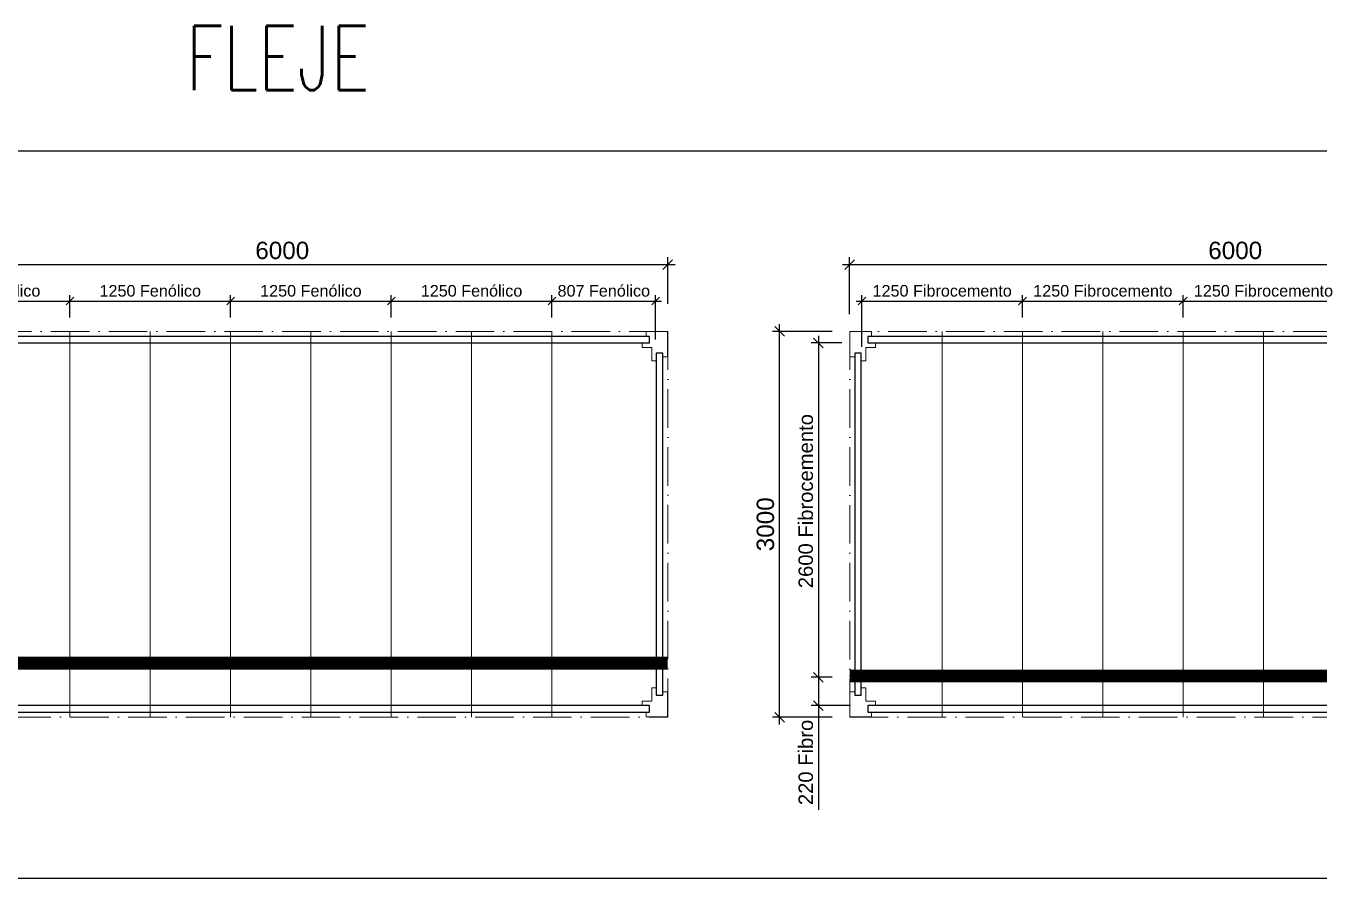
# Model space of a CAD drawing. Header units: millimetres. Extents: x 367645 to 474957, y -134457 to -104992.
# Drawn here: x 415626 to 425689, y -120455 to -113827 of the extents above; entities that cross this region are included whole.
import ezdxf

# ---------------------------------------------------------------- set-up
doc = ezdxf.new("R2010")
doc.units = ezdxf.units.MM
doc.header["$LTSCALE"] = 25
doc.header["$PDMODE"] = 35
doc.header["$PDSIZE"] = 5
doc.linetypes.add('ACAD_ISO10W100', pattern=[18, 12, -3, 0, -3])
doc.linetypes.add('TRAZO_Y_PUNTO', pattern=[1, 0.5, -0.25, 0, -0.25])
doc.layers.add('CARRIL', color=3, linetype='Continuous')
for name, color, linetype, lineweight in [('Cotas', 1, 'Continuous', 13), ('PL-LIM-CASETA', 8, 'ACAD_ISO10W100', 9), ('PL-PILARES', 2, 'Continuous', 18)]:
    doc.layers.add(name, color=color, linetype=linetype, lineweight=lineweight)
doc.styles.add('ARIAL', font='arial.ttf')
doc.styles.add('ROMANS', font='romans.shx', dxfattribs={"width": 0.75})
doc.dimstyles.new('PMP-T-60', dxfattribs={"dimscale": 60, "dimtxt": 1.8, "dimasz": 1, "dimexe": 0.75, "dimexo": 1.8, "dimgap": 0.54, "dimtad": 1, "dimdec": 0, "dimzin": 0, "dimdsep": 46, "dimtxsty": 'ROMANS', "dimblk1": 'OBLIQUE', "dimblk2": 'OBLIQUE', "dimsah": 1, "dimcen": 1, "dimdle": 0.75, "dimadec": 0, "dimazin": 0, "dimtfac": 1, "dimtdec": 0, "dimtofl": 0, "dimtmove": 0, "dimatfit": 3, "dimldrblk": 'OBLIQUE', "dimfxl": 1, "dimtolj": 1, "dimtzin": 0, "dimarcsym": 0})
doc.dimstyles.new('PMP-T-75', dxfattribs={"dimscale": 75, "dimtxt": 1.8, "dimasz": 1, "dimexe": 0.75, "dimexo": 1.8, "dimgap": 0.54, "dimtad": 1, "dimdec": 0, "dimzin": 0, "dimdsep": 46, "dimtxsty": 'ROMANS', "dimblk1": 'OBLIQUE', "dimblk2": 'OBLIQUE', "dimsah": 1, "dimcen": 1, "dimdle": 0.75, "dimadec": 0, "dimazin": 0, "dimtfac": 1, "dimtdec": 0, "dimtofl": 0, "dimtmove": 0, "dimatfit": 3, "dimldrblk": 'OBLIQUE', "dimfxl": 1, "dimtolj": 1, "dimtzin": 0, "dimarcsym": 0})

# ---------------------------------------------------------------- blocks, each defined once
blk = doc.blocks.new('_OBLIQUE')
at = {"color": 0, "linetype": 'ByBlock'}
blk.add_line((-0.5, -0.5), (0.5, 0.5), dxfattribs=at)
blk = doc.blocks.new('*D535')
at = {"layer": 'Cotas', "color": 0, "lineweight": -2, "transparency": 16777216}
for p, q in [((421980, -115683), (428093, -115683)), ((422036, -116068), (422036, -115627)), ((428036, -115989), (428036, -115627))]:
    blk.add_line(p, q, dxfattribs=at)
at = {"layer": 'Defpoints', "color": 0, "transparency": 16777216}
for p in [(428036, -115683), (428036, -116124), (422036, -116203)]:
    blk.add_point(p, dxfattribs=at)
at = {"layer": 'Cotas', "color": 0, "lineweight": -2, "transparency": 16777216, "xscale": 75, "yscale": 75, "zscale": 75, "rotation": 180}
blk.add_blockref('_OBLIQUE', (422036, -115683), dxfattribs=at)
at = {"layer": 'Cotas', "color": 0, "lineweight": -2, "transparency": 16777216, "xscale": 75, "yscale": 75, "zscale": 75}
blk.add_blockref('_OBLIQUE', (428036, -115683), dxfattribs=at)
at = {"layer": 'Cotas', "color": 0, "transparency": 16777216, "insert": (425036, -115574), "char_height": 135, "attachment_point": 5, "style": 'ARIAL'}
blk.add_mtext('\\A1;6000', dxfattribs=at)
blk = doc.blocks.new('*D536')
at = {"layer": 'Cotas', "color": 0, "lineweight": -2, "transparency": 16777216}
for p, q in [((422131, -116323), (422131, -115922)), ((423381, -116095), (423381, -115922)), ((422086, -115967), (423426, -115967))]:
    blk.add_line(p, q, dxfattribs=at)
at = {"layer": 'Defpoints', "color": 0, "transparency": 16777216}
for p in [(423381, -115967), (423381, -116203), (422131, -116431)]:
    blk.add_point(p, dxfattribs=at)
at = {"layer": 'Cotas', "color": 0, "lineweight": -2, "transparency": 16777216, "xscale": 60, "yscale": 60, "zscale": 60, "rotation": 180}
blk.add_blockref('_OBLIQUE', (422131, -115967), dxfattribs=at)
at = {"layer": 'Cotas', "color": 0, "lineweight": -2, "transparency": 16777216, "xscale": 60, "yscale": 60, "zscale": 60}
blk.add_blockref('_OBLIQUE', (423381, -115967), dxfattribs=at)
at = {"layer": 'Cotas', "color": 0, "transparency": 16777216, "insert": (422756, -115888), "char_height": 90, "attachment_point": 5, "style": 'ARIAL'}
blk.add_mtext('\\A1;1250 Fibrocemento', dxfattribs=at)
blk = doc.blocks.new('*D537')
at = {"layer": 'Cotas', "color": 0, "lineweight": -2, "transparency": 16777216}
for p, q in [((421901, -116203), (421435, -116203)), ((421491, -119259), (421491, -116147)), ((421901, -119203), (421435, -119203))]:
    blk.add_line(p, q, dxfattribs=at)
at = {"layer": 'Defpoints', "color": 0, "transparency": 16777216}
for p in [(421491, -116203), (422036, -116203), (422036, -119203)]:
    blk.add_point(p, dxfattribs=at)
at = {"layer": 'Cotas', "color": 0, "lineweight": -2, "transparency": 16777216, "xscale": 75, "yscale": 75, "zscale": 75}
for p, rotation in [((421491, -116203), 90), ((421491, -119203), 270)]:
    blk.add_blockref('_OBLIQUE', p, dxfattribs=dict(at, rotation=rotation))
at = {"layer": 'Cotas', "color": 0, "transparency": 16777216, "insert": (421381, -117703), "char_height": 135, "attachment_point": 5, "rotation": 90, "style": 'ARIAL'}
blk.add_mtext('\\A1;3000', dxfattribs=at)
blk = doc.blocks.new('*D530')
at = {"layer": 'Cotas', "color": 0, "lineweight": -2, "transparency": 16777216}
for p, q in [((421793, -118837), (421793, -119113)), ((421901, -118893), (421737, -118893)), ((422043, -119113), (421737, -119113)), ((421793, -119113), (421793, -119923))]:
    blk.add_line(p, q, dxfattribs=at)
at = {"layer": 'Defpoints', "color": 0, "transparency": 16777216}
for p in [(422036, -118893), (421793, -119113), (422178, -119113)]:
    blk.add_point(p, dxfattribs=at)
at = {"layer": 'Cotas', "color": 0, "lineweight": -2, "transparency": 16777216, "xscale": 75, "yscale": 75, "zscale": 75}
for p, rotation in [((421793, -118893), 90), ((421793, -119113), 270)]:
    blk.add_blockref('_OBLIQUE', p, dxfattribs=dict(at, rotation=rotation))
at = {"layer": 'Cotas', "color": 0, "transparency": 16777216, "insert": (421695, -119555), "char_height": 112.5, "attachment_point": 5, "rotation": 90, "style": 'ARIAL'}
blk.add_mtext('\\A1;220 Fibro', dxfattribs=at)
blk = doc.blocks.new('*D531')
at = {"layer": 'Cotas', "color": 0, "lineweight": -2, "transparency": 16777216}
for p, q in [((421975, -116293), (421737, -116293)), ((421793, -116237), (421793, -118949)), ((421901, -118893), (421737, -118893))]:
    blk.add_line(p, q, dxfattribs=at)
at = {"layer": 'Defpoints', "color": 0, "transparency": 16777216}
for p in [(422110, -116293), (421793, -118893), (422036, -118893)]:
    blk.add_point(p, dxfattribs=at)
at = {"layer": 'Cotas', "color": 0, "lineweight": -2, "transparency": 16777216, "xscale": 75, "yscale": 75, "zscale": 75}
for p, rotation in [((421793, -116293), 90), ((421793, -118893), 270)]:
    blk.add_blockref('_OBLIQUE', p, dxfattribs=dict(at, rotation=rotation))
at = {"layer": 'Cotas', "color": 0, "transparency": 16777216, "insert": (421695, -117523), "char_height": 112.5, "attachment_point": 5, "rotation": 90, "style": 'ARIAL'}
blk.add_mtext('\\A1;2600 Fibrocemento', dxfattribs=at)
blk = doc.blocks.new('*D532')
at = {"layer": 'Cotas', "color": 0, "lineweight": -2, "transparency": 16777216}
for p, q in [((423381, -116095), (423381, -115922)), ((424631, -116095), (424631, -115922)), ((423336, -115967), (424676, -115967))]:
    blk.add_line(p, q, dxfattribs=at)
at = {"layer": 'Defpoints', "color": 0, "transparency": 16777216}
for p in [(424631, -115967), (423381, -116203), (424631, -116203)]:
    blk.add_point(p, dxfattribs=at)
at = {"layer": 'Cotas', "color": 0, "lineweight": -2, "transparency": 16777216, "xscale": 60, "yscale": 60, "zscale": 60, "rotation": 180}
blk.add_blockref('_OBLIQUE', (423381, -115967), dxfattribs=at)
at = {"layer": 'Cotas', "color": 0, "lineweight": -2, "transparency": 16777216, "xscale": 60, "yscale": 60, "zscale": 60}
blk.add_blockref('_OBLIQUE', (424631, -115967), dxfattribs=at)
at = {"layer": 'Cotas', "color": 0, "transparency": 16777216, "insert": (424006, -115888), "char_height": 90, "attachment_point": 5, "style": 'ARIAL'}
blk.add_mtext('\\A1;1250 Fibrocemento', dxfattribs=at)
blk = doc.blocks.new('*D533')
at = {"layer": 'Cotas', "color": 0, "lineweight": -2, "transparency": 16777216}
for p, q in [((424631, -116095), (424631, -115922)), ((425881, -116095), (425881, -115922)), ((424586, -115967), (425926, -115967))]:
    blk.add_line(p, q, dxfattribs=at)
at = {"layer": 'Defpoints', "color": 0, "transparency": 16777216}
for p in [(425881, -115967), (424631, -116203), (425881, -116203)]:
    blk.add_point(p, dxfattribs=at)
at = {"layer": 'Cotas', "color": 0, "lineweight": -2, "transparency": 16777216, "xscale": 60, "yscale": 60, "zscale": 60, "rotation": 180}
blk.add_blockref('_OBLIQUE', (424631, -115967), dxfattribs=at)
at = {"layer": 'Cotas', "color": 0, "lineweight": -2, "transparency": 16777216, "xscale": 60, "yscale": 60, "zscale": 60}
blk.add_blockref('_OBLIQUE', (425881, -115967), dxfattribs=at)
at = {"layer": 'Cotas', "color": 0, "transparency": 16777216, "insert": (425256, -115888), "char_height": 90, "attachment_point": 5, "style": 'ARIAL'}
blk.add_mtext('\\A1;1250 Fibrocemento', dxfattribs=at)
blk = doc.blocks.new('PILAR PANEL 50 ANCHO 2350')
at = {"layer": 'PL-PILARES'}
for p, q in [((0, 0), (-2, 0)), ((-200, -90), (-142, -90)), ((-200, -90), (-200, -125)), ((-169, -2), (-169, -40)), ((-2, -2), (-169, -2)), ((-169, -40), (-142, -40)), ((-142, -40), (-142, -90)), ((-2, -197), (-2, -2)), ((-200, -125), (-125, -125)), ((-125, -228), (-125, -125)), ((-40, -170), (-90, -170)), ((-90, -170), (-90, -228)), ((-40, -170), (-40, -197)), ((-90, -228), (-125, -228))]:
    blk.add_line(p, q, dxfattribs=at)
blk.add_lwpolyline([(-40, -197), (-2, -197)], dxfattribs=at)
blk = doc.blocks.new('*D539')
at = {"layer": 'Cotas', "color": 0, "lineweight": -2, "transparency": 16777216}
for p, q in [((414565, -115683), (420678, -115683)), ((414621, -116068), (414621, -115627)), ((420621, -115989), (420621, -115627))]:
    blk.add_line(p, q, dxfattribs=at)
at = {"layer": 'Defpoints', "color": 0, "transparency": 16777216}
for p in [(420621, -115683), (420621, -116124), (414621, -116203)]:
    blk.add_point(p, dxfattribs=at)
at = {"layer": 'Cotas', "color": 0, "lineweight": -2, "transparency": 16777216, "xscale": 75, "yscale": 75, "zscale": 75, "rotation": 180}
blk.add_blockref('_OBLIQUE', (414621, -115683), dxfattribs=at)
at = {"layer": 'Cotas', "color": 0, "lineweight": -2, "transparency": 16777216, "xscale": 75, "yscale": 75, "zscale": 75}
blk.add_blockref('_OBLIQUE', (420621, -115683), dxfattribs=at)
at = {"layer": 'Cotas', "color": 0, "transparency": 16777216, "insert": (417621, -115574), "char_height": 135, "attachment_point": 5, "style": 'ARIAL'}
blk.add_mtext('\\A1;6000', dxfattribs=at)
blk = doc.blocks.new('*D540')
at = {"layer": 'Cotas', "color": 0, "lineweight": -2, "transparency": 16777216}
for p, q in [((414719, -116265), (414719, -115922)), ((415969, -116095), (415969, -115922)), ((414674, -115967), (416014, -115967))]:
    blk.add_line(p, q, dxfattribs=at)
at = {"layer": 'Defpoints', "color": 0, "transparency": 16777216}
for p in [(415969, -115967), (415969, -116203), (414719, -116373)]:
    blk.add_point(p, dxfattribs=at)
at = {"layer": 'Cotas', "color": 0, "lineweight": -2, "transparency": 16777216, "xscale": 60, "yscale": 60, "zscale": 60, "rotation": 180}
blk.add_blockref('_OBLIQUE', (414719, -115967), dxfattribs=at)
at = {"layer": 'Cotas', "color": 0, "lineweight": -2, "transparency": 16777216, "xscale": 60, "yscale": 60, "zscale": 60}
blk.add_blockref('_OBLIQUE', (415969, -115967), dxfattribs=at)
at = {"layer": 'Cotas', "color": 0, "transparency": 16777216, "insert": (415344, -115888), "char_height": 90, "attachment_point": 5, "style": 'ARIAL'}
blk.add_mtext('\\A1;1250 Fenólico', dxfattribs=at)
blk = doc.blocks.new('*D563')
at = {"layer": 'Cotas', "color": 0, "lineweight": -2, "transparency": 16777216}
for p, q in [((415969, -116095), (415969, -115922)), ((417219, -116095), (417219, -115922)), ((415924, -115967), (417264, -115967))]:
    blk.add_line(p, q, dxfattribs=at)
at = {"layer": 'Defpoints', "color": 0, "transparency": 16777216}
for p in [(417219, -115967), (415969, -116203), (417219, -116203)]:
    blk.add_point(p, dxfattribs=at)
at = {"layer": 'Cotas', "color": 0, "lineweight": -2, "transparency": 16777216, "xscale": 60, "yscale": 60, "zscale": 60, "rotation": 180}
blk.add_blockref('_OBLIQUE', (415969, -115967), dxfattribs=at)
at = {"layer": 'Cotas', "color": 0, "lineweight": -2, "transparency": 16777216, "xscale": 60, "yscale": 60, "zscale": 60}
blk.add_blockref('_OBLIQUE', (417219, -115967), dxfattribs=at)
at = {"layer": 'Cotas', "color": 0, "transparency": 16777216, "insert": (416594, -115888), "char_height": 90, "attachment_point": 5, "style": 'ARIAL'}
blk.add_mtext('\\A1;1250 Fenólico', dxfattribs=at)
blk = doc.blocks.new('*D564')
at = {"layer": 'Cotas', "color": 0, "lineweight": -2, "transparency": 16777216}
for p, q in [((417219, -116095), (417219, -115922)), ((418469, -116095), (418469, -115922)), ((417174, -115967), (418514, -115967))]:
    blk.add_line(p, q, dxfattribs=at)
at = {"layer": 'Defpoints', "color": 0, "transparency": 16777216}
for p in [(418469, -115967), (417219, -116203), (418469, -116203)]:
    blk.add_point(p, dxfattribs=at)
at = {"layer": 'Cotas', "color": 0, "lineweight": -2, "transparency": 16777216, "xscale": 60, "yscale": 60, "zscale": 60, "rotation": 180}
blk.add_blockref('_OBLIQUE', (417219, -115967), dxfattribs=at)
at = {"layer": 'Cotas', "color": 0, "lineweight": -2, "transparency": 16777216, "xscale": 60, "yscale": 60, "zscale": 60}
blk.add_blockref('_OBLIQUE', (418469, -115967), dxfattribs=at)
at = {"layer": 'Cotas', "color": 0, "transparency": 16777216, "insert": (417844, -115888), "char_height": 90, "attachment_point": 5, "style": 'ARIAL'}
blk.add_mtext('\\A1;1250 Fenólico', dxfattribs=at)
blk = doc.blocks.new('*D565')
at = {"layer": 'Cotas', "color": 0, "lineweight": -2, "transparency": 16777216}
for p, q in [((418469, -116095), (418469, -115922)), ((419719, -116095), (419719, -115922)), ((418424, -115967), (419764, -115967))]:
    blk.add_line(p, q, dxfattribs=at)
at = {"layer": 'Defpoints', "color": 0, "transparency": 16777216}
for p in [(419719, -115967), (418469, -116203), (419719, -116203)]:
    blk.add_point(p, dxfattribs=at)
at = {"layer": 'Cotas', "color": 0, "lineweight": -2, "transparency": 16777216, "xscale": 60, "yscale": 60, "zscale": 60, "rotation": 180}
blk.add_blockref('_OBLIQUE', (418469, -115967), dxfattribs=at)
at = {"layer": 'Cotas', "color": 0, "lineweight": -2, "transparency": 16777216, "xscale": 60, "yscale": 60, "zscale": 60}
blk.add_blockref('_OBLIQUE', (419719, -115967), dxfattribs=at)
at = {"layer": 'Cotas', "color": 0, "transparency": 16777216, "insert": (419094, -115888), "char_height": 90, "attachment_point": 5, "style": 'ARIAL'}
blk.add_mtext('\\A1;1250 Fenólico', dxfattribs=at)
blk = doc.blocks.new('*D566')
at = {"layer": 'Cotas', "color": 0, "lineweight": -2, "transparency": 16777216}
for p, q in [((419719, -116095), (419719, -115922)), ((420526, -116265), (420526, -115922)), ((419674, -115967), (420571, -115967))]:
    blk.add_line(p, q, dxfattribs=at)
at = {"layer": 'Defpoints', "color": 0, "transparency": 16777216}
for p in [(420526, -115967), (419719, -116203), (420526, -116373)]:
    blk.add_point(p, dxfattribs=at)
at = {"layer": 'Cotas', "color": 0, "lineweight": -2, "transparency": 16777216, "xscale": 60, "yscale": 60, "zscale": 60, "rotation": 180}
blk.add_blockref('_OBLIQUE', (419719, -115967), dxfattribs=at)
at = {"layer": 'Cotas', "color": 0, "lineweight": -2, "transparency": 16777216, "xscale": 60, "yscale": 60, "zscale": 60}
blk.add_blockref('_OBLIQUE', (420526, -115967), dxfattribs=at)
at = {"layer": 'Cotas', "color": 0, "transparency": 16777216, "insert": (420123, -115888), "char_height": 90, "attachment_point": 5, "style": 'ARIAL'}
blk.add_mtext('\\A1;807 Fenólico', dxfattribs=at)

msp = doc.modelspace()

# ---------------------------------------------------------------- linework, layer by layer
at = {"layer": 'CARRIL', "elevation": 0}
msp.add_lwpolyline([(405732.421, -120454.51), (429260.25, -120454.51), (429260.25, -114801.666), (405732.421, -114801.666)], close=True, dxfattribs=at)
at = {"layer": 'CARRIL', "color": 8}
for points in [[(414763.353, -116293.081), (420479.353, -116293.081), (420479.353, -116243.081), (414763.353, -116243.081)], [(422178.469, -116293.081), (427894.469, -116293.081), (427894.469, -116243.081), (422178.469, -116243.081)], [(420531.353, -119033.081), (420581.353, -119033.081), (420581.353, -116373.081), (420531.353, -116373.081)], [(422076.469, -119033.081), (422126.469, -119033.081), (422126.469, -116373.081), (422076.469, -116373.081)], [(414763.353, -119163.081), (420479.353, -119163.081), (420479.353, -119113.081), (414763.353, -119113.081)], [(422178.469, -119163.081), (427894.469, -119163.081), (427894.469, -119113.081), (422178.469, -119113.081)]]:
    msp.add_lwpolyline(points, close=True, dxfattribs=at)
at = {"layer": 'Cotas', "color": 4}
for p, q in [((415969.029, -119203.081), (415969.029, -116203.081)), ((416594.029, -119203.081), (416594.029, -116203.081)), ((417219.029, -119203.081), (417219.029, -116203.081)), ((417844.029, -119203.081), (417844.029, -116203.081)), ((418469.029, -119203.081), (418469.029, -116203.081)), ((419094.029, -119203.081), (419094.029, -116203.081)), ((419719.029, -119203.081), (419719.029, -116203.081)), ((422756.469, -119203.081), (422756.469, -116203.081)), ((423381.469, -119203.081), (423381.469, -116203.081)), ((424006.469, -119203.081), (424006.469, -116203.081)), ((424631.469, -119203.081), (424631.469, -116203.081)), ((425256.469, -119203.081), (425256.469, -116203.081))]:
    msp.add_line(p, q, dxfattribs=at)
at = {"layer": 'Cotas', "const_width": 100}
for points in [[(414620.687, -118783.081), (420620.687, -118783.081)], [(422035.803, -118883.081), (428035.803, -118883.081)]]:
    msp.add_lwpolyline(points, dxfattribs=at)
at = {"layer": 'Cotas', "color": 42, "linetype": 'TRAZO_Y_PUNTO', "ltscale": 10, "true_color": 0xbd8e00}
for points in [[(414620.687, -118783.081), (420620.687, -118783.081)], [(422035.803, -118883.081), (428035.803, -118883.081)]]:
    msp.add_lwpolyline(points, dxfattribs=at)
at = {"layer": 'PL-LIM-CASETA', "color": 253}
for points in [[(420621.353, -116203.081), (414621.353, -116203.081), (414621.353, -119203.081), (420621.353, -119203.081)], [(428036.469, -116203.081), (422036.469, -116203.081), (422036.469, -119203.081), (428036.469, -119203.081)]]:
    msp.add_lwpolyline(points, close=True, dxfattribs=at)

# ---------------------------------------------------------------- block references
at = {"layer": 'PL-PILARES'}
msp.add_blockref('PILAR PANEL 50 ANCHO 2350', (420621.353, -116203.081), dxfattribs=at)
at = {"layer": 'PL-PILARES', "xscale": -1}
msp.add_blockref('PILAR PANEL 50 ANCHO 2350', (422036.469, -116203.081), dxfattribs=at)
at = {"layer": 'PL-PILARES', "xscale": -1, "rotation": 180}
msp.add_blockref('PILAR PANEL 50 ANCHO 2350', (420621.353, -119203.081), dxfattribs=at)
at = {"layer": 'PL-PILARES', "rotation": 180}
msp.add_blockref('PILAR PANEL 50 ANCHO 2350', (422036.469, -119203.081), dxfattribs=at)

# ---------------------------------------------------------------- texts
at = {"layer": 'CARRIL', "insert": (416871.809, -113827.234), "char_height": 500, "width": 5579.14778, "attachment_point": 1, "style": 'ROMANS'}
msp.add_mtext('FLEJE', dxfattribs=at)

# ---------------------------------------------------------------- dimensions: what is measured, and where the dimension line sits
at = {"layer": 'Cotas'}
for base, p1, p2, picture, middle in [((420621.353, -115683.093), (414621.353, -116203.081), (420621.353, -116123.847), '*D539', (417621.353, -115573.665)), ((428036.469, -115683.093), (422036.469, -116203.081), (428036.469, -116123.847), '*D535', (425036.469, -115573.665))]:
    dim = msp.add_linear_dim(base=base, p1=p1, p2=p2, dimstyle='PMP-T-75', override={"dimtxsty": 'ARIAL'}, dxfattribs=at)
    dim.commit()
    dim.dimension.update_dxf_attribs({"geometry": picture, "text_midpoint": middle})
for base, p1, p2, text, picture, middle in [((415969.029, -115966.844), (414719.029, -116373.081), (415969.029, -116203.081), '<> Fenólico', '*D540', (415344.029, -115966.844)), ((417219.029, -115966.844), (415969.029, -116203.081), (417219.029, -116203.081), '<> Fenólico', '*D563', (416594.029, -115966.844)), ((418469.029, -115966.844), (417219.029, -116203.081), (418469.029, -116203.081), '<> Fenólico', '*D564', (417844.029, -115966.844)), ((419719.029, -115966.844), (418469.029, -116203.081), (419719.029, -116203.081), '<> Fenólico', '*D565', (419094.029, -115966.844)), ((420526.353, -115966.844), (419719.029, -116203.081), (420526.353, -116373.081), '<> Fenólico', '*D566', (420122.691, -115966.844)), ((423381.469, -115966.844), (422131.469, -116431.081), (423381.469, -116203.081), '<> Fibrocemento', '*D536', (422756.469, -115966.844)), ((424631.469, -115966.844), (423381.469, -116203.081), (424631.469, -116203.081), '<> Fibrocemento', '*D532', (424006.469, -115966.844)), ((425881.469, -115966.844), (424631.469, -116203.081), (425881.469, -116203.081), '<> Fibrocemento', '*D533', (425256.469, -115966.844))]:
    dim = msp.add_linear_dim(base=base, p1=p1, p2=p2, text=text, dimstyle='PMP-T-60', override={"dimtxt": 1.5, "dimtxsty": 'ARIAL'}, dxfattribs=at)
    dim.commit()
    dim.dimension.update_dxf_attribs({"geometry": picture, "text_midpoint": middle, "dimtype": 160})
dim = msp.add_linear_dim(base=(421490.762, -116203.081), p1=(422036.469, -119203.081), p2=(422036.469, -116203.081), angle=90, dimstyle='PMP-T-75', override={"dimtxsty": 'ARIAL'}, dxfattribs=at)
dim.commit()
dim.dimension.update_dxf_attribs({"geometry": '*D537', "text_midpoint": (421381.288, -117703.081)})
dim = msp.add_linear_dim(base=(421793.217, -118893.081), p1=(422110.174, -116293.081), p2=(422035.803, -118893.081), angle=90, text='<> Fibrocemento', dimstyle='PMP-T-75', override={"dimtxt": 1.5, "dimtxsty": 'ARIAL'}, dxfattribs=at)
dim.commit()
dim.dimension.update_dxf_attribs({"geometry": '*D531', "text_midpoint": (421793.217, -117523.081), "dimtype": 160})
dim = msp.add_linear_dim(base=(421793.217, -119113.081), p1=(422035.803, -118893.081), p2=(422178.469, -119113.081), angle=90, text='<> Fibro', dimstyle='PMP-T-75', override={"dimtxt": 1.5, "dimtxsty": 'ARIAL'}, dxfattribs=at)
dim.commit()
dim.dimension.update_dxf_attribs({"geometry": '*D530', "text_midpoint": (421695.277, -119555.337)})

doc.saveas('drawing.dxf')
